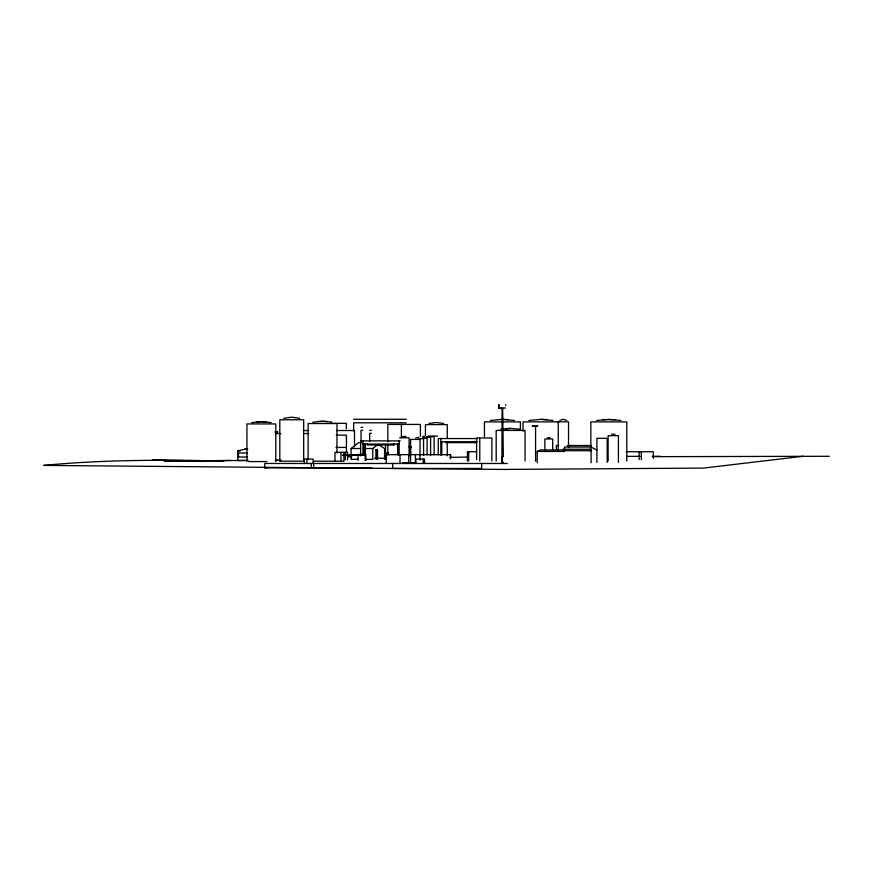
<?xml version="1.0" encoding="UTF-8"?>
<svg xmlns="http://www.w3.org/2000/svg" width="873" height="873" viewBox="0 0 873 873"><rect width="100%" height="100%" fill="white"/><g stroke="black" fill="none" stroke-linecap="round" stroke-linejoin="round"><path stroke-width="1.31" d="M501.888 462.363L502.095 408.411M364.663 444.117L364.379 455.019M364.772 444.139L364.445 455.204L342.838 455.204M365.132 444.313L364.794 455.051M365.372 443.8L364.925 454.582M357.865 459.373L351.088 459.373L351.088 448.515L358.694 442.644L361.182 442.644M365.994 448.515L372.771 448.515L378.074 444.412M559.92 420.415L563.391 419.28L566.85 420.415M537.211 462.799L537.211 451.45L540.398 449.977L564.918 449.977M244.571 460.562L237.871 460.562L237.871 450.861L247.55 448.515M415.668 437.94L418.844 437.286M422.685 436.587L424.267 436.096M283.714 418.342L291.735 417.185L299.766 418.342M429.003 423.449L436.347 422.499L443.68 423.449M251.675 422.641L261.376 421.583L271.088 422.641M312.84 422.237L322.541 421.19L332.242 422.237M490.331 420.48L502.422 419.346L514.524 420.48M528.896 420.48L540.998 419.346L553.089 420.48M596.717 420.48L608.808 419.346L620.91 420.48M500.906 429.32L510.618 428.425L520.319 429.32M507.3 463.476L264.748 463.476L264.748 467.884L267.444 467.524M547.458 437.646L550.099 437.646M611.537 434.208L615.018 434.208M803.138 456.284L703.507 468.081L505.161 469.423L43.65 465.396C101.475 459.842 159.639 459.678 217.672 460.889L186.516 460.54M402.769 436.478L405.967 436.478M505.838 428.654L510.618 428.425M449.944 457.354L467.513 457.07M230.374 460.42L164.67 461.271L248.085 460.366M275.65 460.366L281.008 460.322M652.458 456.666L829.35 456.284M177.961 461.075L223.444 460.758M275.311 460.278L280.768 460.257M223.423 460.693L191.285 460.824L223.979 460.758M626.552 456.372L640.062 456.339M652.207 456.306L660.315 456.284M505.554 404.788L505.838 405.388M499.072 405.388L498.985 404.788M498.985 408.007L505.554 408.007M353.652 419.269L406.251 419.269M508.501 419.629L502.422 419.346M547.076 419.629L540.998 419.346M602.73 419.629L614.887 419.629M317.663 421.452L327.419 421.452M256.498 421.855L266.254 421.855M558.982 421.877L523.014 421.877L523.014 431.327M406.251 422.805L353.652 422.805L353.652 430.956M334.468 423.34L346.308 423.34L346.308 428.752M532.268 425.631L533.687 425.631M534.898 425.631L537.692 425.631M536.36 425.795L532.268 426.133M534.898 426.133L537.692 426.133M361.029 427.377L362.742 427.377M362.742 430.313L361.029 430.313L361.029 440.745M369.683 430.345L371.396 430.345M303.171 430.52L308.671 430.52M336.443 430.52L354.482 430.52L354.482 446.725M371.396 433.281L369.683 433.281L369.683 441.105M275.617 433.554L280.866 433.554M304.819 433.554L308.747 433.554M336.225 435.147L346.439 435.147L346.439 452.53M428.163 436.042L437.624 436.042M426.613 436.718L434.11 436.718L434.11 454.822M424.082 437.395L430.607 437.395L430.607 455.499M399.638 437.766L409.099 437.766L409.099 455.87M479.124 437.984L476.614 437.984L476.614 459.656M422.51 438.071L427.093 438.071L427.093 454.877M477.335 438.541L438.268 438.541L438.268 454.909M418.996 438.737L423.58 438.737L423.58 455.553M400.14 440.876L360.658 440.876L360.658 455.881M440.81 441.749L477.433 441.749M362.928 444.084L399.147 444.084M558.807 445.525L556.363 445.525L556.363 449.409M567.286 445.525L591.403 445.525M596.979 450.173L591.097 447.041L564.449 447.041L564.449 451.45L537.211 451.45M335.974 447.423L345.872 447.423M351.088 448.515L360.571 448.515M375.597 449.868L377.518 449.868L377.518 459.373M237.871 450.861L240.184 450.861M476.68 451.734L467.415 451.734L467.415 461.031M626.148 451.734L653.299 451.734L653.299 458.38M411.085 452.214L409.699 452.214L409.699 447.707L411.085 447.925M238.242 452.989L247.223 452.989M385.811 453L388.518 453M342.729 455.051L364.87 455.051M347.694 456.732L351.775 456.732M501.888 456.655L503.35 456.655L502.641 408.411L498.712 408.411L498.712 404.788L499.072 408.007M238.449 457.005L247.223 457.005M374.452 458.227L386.652 458.227M365.994 459.373L372.771 459.373L372.771 448.515M204.544 460.693L223.259 460.693M280.047 461.173L303.673 461.173L303.673 419.771L279.807 419.771L279.807 461.173M314.094 461.173L343.897 461.239L343.897 452.356M248.39 461.566L266.843 461.566M503.35 462.363L502.248 462.363L502.248 456.655M402.497 462.69L415.384 462.69L415.384 454.669M264.748 467.884L372.007 467.884M392.675 468.463L481.678 468.463L481.678 463.476M183.81 460.508L152.655 460.147L165.706 460.464M186.713 461.304L193.5 461.37M408.848 446.452L411.194 446.812M408.848 446.67L411.194 447.031M245.248 448.515L247.703 449.289M379.155 445.099L384.578 448.515L384.578 459.373M397.761 444.313L397.455 443.855L397.892 454.898M398.208 444.117L398.361 454.909M641.328 451.734L641.328 459.711M639.145 451.734L639.145 459.711M626.792 461.009L626.792 421.877L590.835 421.877L590.835 447.522M618.422 462.363L618.422 435.682L608.132 435.682L608.132 461.031M607.193 462.363L607.193 438.333L596.903 438.333L596.903 462.363M591.097 447.041L591.097 462.734M568.53 447.609L568.53 421.823L558.24 421.823L558.24 450.326M552.685 450.675L552.685 438.955L544.861 438.955L544.861 450.675M535.575 425.795L535.575 461.239M525.044 461.031L525.044 430.422L496.18 430.422L496.18 461.031M520.406 429.974L520.406 421.877L484.45 421.877L484.45 436.718M491.881 461.009L491.881 437.984L479.768 437.984L479.768 461.009M475.785 441.749L475.785 442.622L445.907 442.622L445.907 441.749M474.803 441.749L474.803 442.622M468.692 451.734L468.692 461.031M450.643 458.685L450.643 454.669L386.226 454.669L386.226 462.69M450.413 454.669L450.413 458.685M447.26 438.17L447.26 424.616L425.435 424.616L425.435 435.452M447.26 442.229L447.26 455.782M446.889 441.749L446.889 442.622M441.803 441.749L441.803 455.04M440.81 438.541L440.81 455.04M424.518 463.476L424.518 459.078L415.919 459.078L415.919 463.476M423.209 459.078L423.209 463.476M420.404 436.391L420.404 424.42L387.841 424.42L387.841 441.716M419.946 460.016L420.066 439.414L410.605 439.414L410.594 462.69M409.928 452.214L409.928 454.778M408.739 454.669L408.739 462.69M401.384 424.42L401.384 437.722M400.009 454.669L400.009 462.69M399.147 440.876L399.147 454.713M394.247 444.084L394.247 444.957L367.478 444.957L367.478 444.084M393.265 444.084L393.265 444.957M392.675 463.476L392.675 467.219M387.841 444.368L387.841 455.019M385.539 444.292L385.539 459.198M377.234 449.868L377.234 459.373M375.881 449.868L375.881 459.373M365.918 460.344L365.918 454.462L358.017 454.462L358.017 460.344M365.176 454.462L365.176 460.344M363.921 444.084L363.921 454.713M362.928 440.876L362.928 454.713M347.563 459.962L347.563 452.356L335.003 452.356L335.003 461.239M345.304 452.356L345.304 459.962M341.027 452.356L341.027 461.239M336.967 453.109L336.967 423.536L308.114 423.536L308.114 459.82M313.669 463.476L313.669 466.782M313.08 463.476L313.08 459.078L304.284 459.078L304.284 463.476M311.279 463.476L311.279 466.782M306.892 459.078L306.892 463.476M275.813 461.566L275.813 423.94L246.95 423.94L246.95 461.566M238.449 452.989L238.536 457.005M277.614 432.059L275.148 431.939L277.614 432.059M589.624 449.246L562.976 449.246L564.449 450.708L591.097 450.708L589.624 449.246"/></g></svg>
